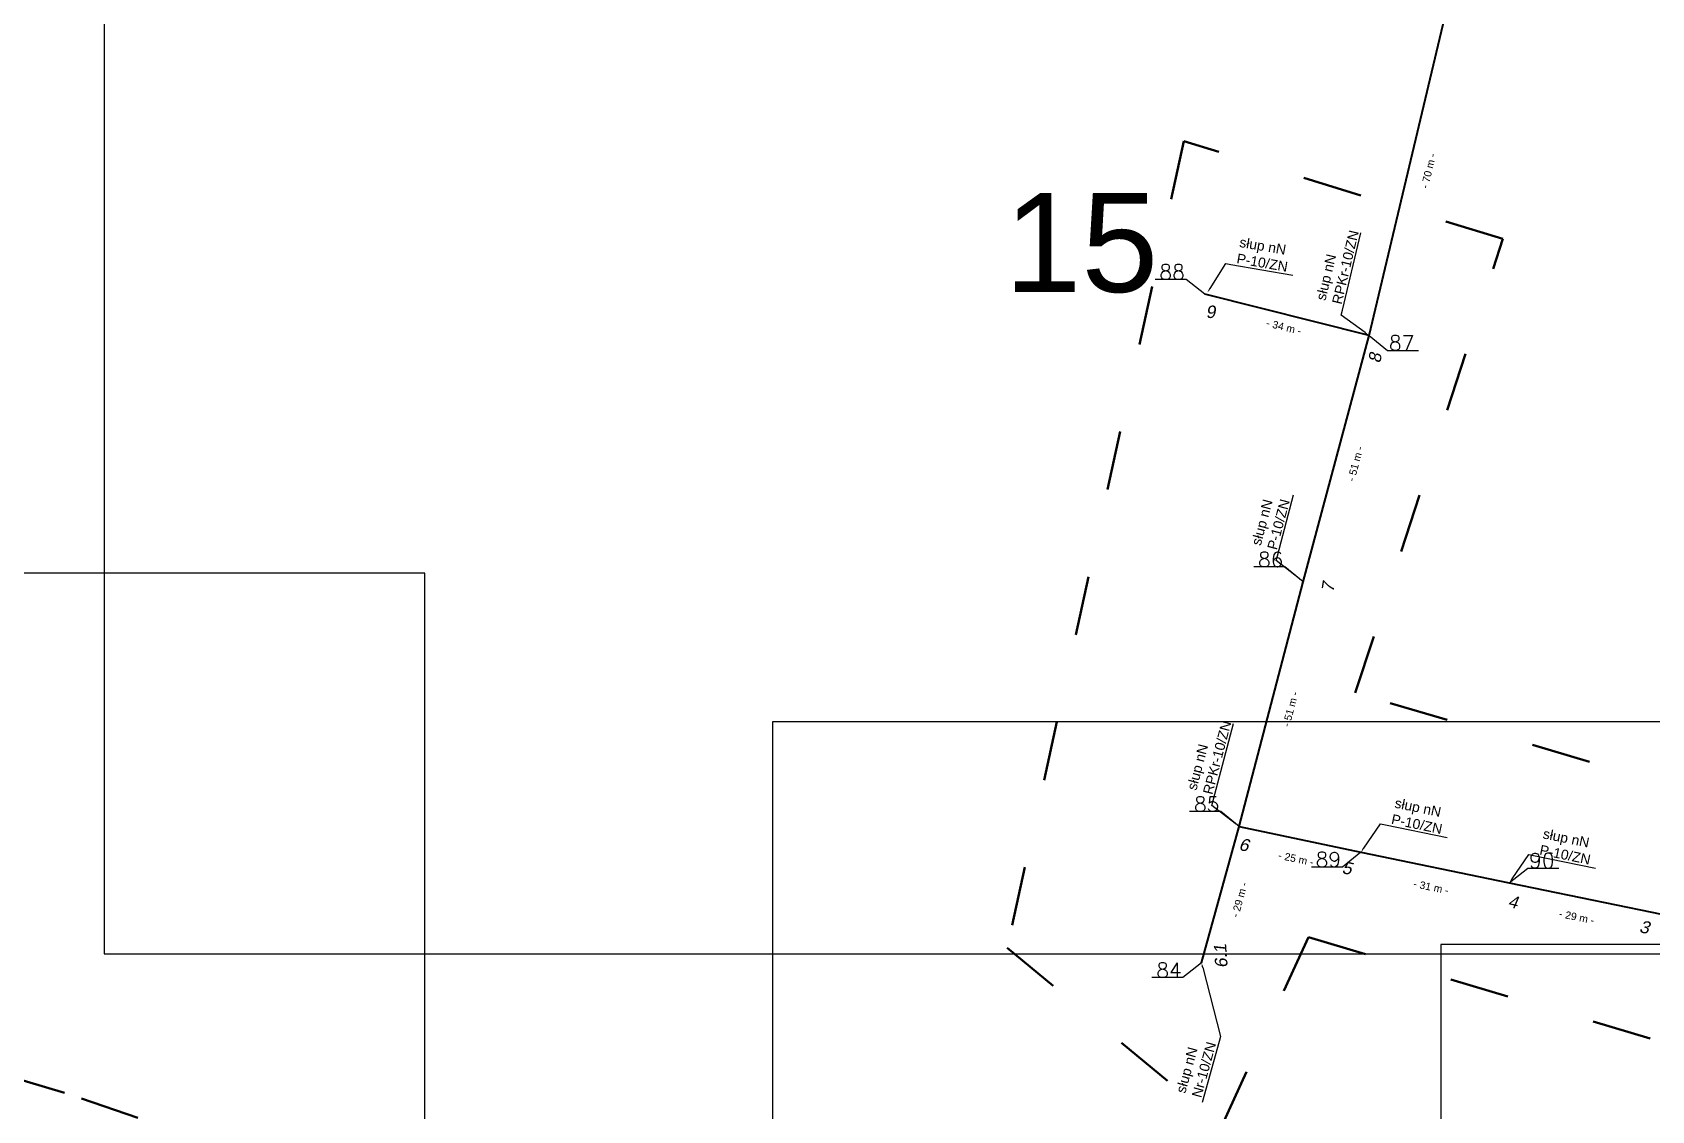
# Model space of a CAD drawing. Header units: metres. Extents: x 7540627 to 7542972, y 5787273 to 5789259.
# Drawn here: x 7541872.3 to 7542199.4, y 5788546.6 to 5788764.3 of the extents above; entities that cross this region are included whole.
import ezdxf
from ezdxf import colors
from ezdxf.entities.mleader import LeaderData, LeaderLine
from ezdxf.math import Vec2, Vec3

# ---------------------------------------------------------------- set-up
doc = ezdxf.new("R2010")
doc.units = ezdxf.units.M
doc.header["$MEASUREMENT"] = 0
doc.linetypes.add('ACAD_ISO03W100', pattern=[30, 12, -18])
for name, color, linetype, lineweight in [('!TELE', 30, 'Continuous', 40), ('!trafo', 6, 'ACAD_ISO03W100', 50), ('_numery slupow etap 4 cz. 2', 7, 'Continuous', 40)]:
    doc.layers.add(name, color=color, linetype=linetype, lineweight=lineweight)
for name, color, linetype in [('!wymiary', 7, 'Continuous'), ('_MM opisy', 7, 'Continuous'), ('makro-numeracja-punktow', 7, 'Continuous')]:
    doc.layers.add(name, color=color, linetype=linetype)
doc.layers.add('WT_arkusze', color=1, linetype='Continuous', plot=False)
doc.styles.add('GeodText', font='romans.shx')
doc.styles.get("Standard").update_dxf_attribs({"font": 'arial.ttf'})
doc.dimstyles.new('opis linie', dxfattribs={"dimtxt": 1.5, "dimasz": 2.5, "dimexe": 1.25, "dimexo": 0.625, "dimgap": 2.5, "dimtad": 4, "dimdec": 0, "dimtxsty": 'Standard', "dimcen": 2.5, "dimse1": 1, "dimse2": 1, "dimsd1": 1, "dimsd2": 1, "dimclrt": 256, "dimazin": 3, "dimtfac": 1, "dimtdec": 0, "dimtmove": 0, "dimatfit": 3, "dimtfill": 1})
doc.dimstyles.get("Standard").update_dxf_attribs({"dimtxt": 2.5, "dimasz": 2.5, "dimexe": 1.25, "dimexo": 0.625, "dimtad": 1, "dimtxsty": 'Standard', "dimcen": 2.5, "dimazin": 3, "dimtfac": 1, "dimtmove": 0, "dimatfit": 3})

# ---------------------------------------------------------------- blocks, each defined once
blk = doc.blocks.new('*D211')
at = {"layer": '!wymiary', "insert": (7542127.53, 5788597.48), "char_height": 1.5, "attachment_point": 5, "rotation": 348.0695, "bg_fill": 3, "box_fill_scale": 1.25, "bg_fill_color": 257, "bg_fill_transparency": 0}
blk.add_mtext('\\A1;- 25 m -', dxfattribs=at)
blk = doc.blocks.new('*D212')
at = {"layer": '!wymiary', "insert": (7542154.82, 5788591.77), "char_height": 1.5, "attachment_point": 5, "rotation": 348.2865, "bg_fill": 3, "box_fill_scale": 1.25, "bg_fill_color": 257, "bg_fill_transparency": 0}
blk.add_mtext('\\A1;- 31 m -', dxfattribs=at)
blk = doc.blocks.new('*D213')
at = {"layer": '!wymiary', "insert": (7542184.22, 5788585.72), "char_height": 1.5, "attachment_point": 5, "rotation": 348.4452, "bg_fill": 3, "box_fill_scale": 1.25, "bg_fill_color": 257, "bg_fill_transparency": 0}
blk.add_mtext('\\A1;- 29 m -', dxfattribs=at)
blk = doc.blocks.new('*D230')
at = {"layer": '!wymiary', "insert": (7542125.08, 5788704.82), "char_height": 1.5, "attachment_point": 5, "rotation": 345.9137, "bg_fill": 3, "box_fill_scale": 1.25, "bg_fill_color": 257, "bg_fill_transparency": 0}
blk.add_mtext('\\A1;- 34 m -', dxfattribs=at)
blk = doc.blocks.new('*D268')
at = {"layer": '!wymiary', "insert": (7542116.13, 5788589.18), "char_height": 1.5, "attachment_point": 5, "rotation": 74.5449, "bg_fill": 3, "box_fill_scale": 1.25, "bg_fill_color": 257, "bg_fill_transparency": 0}
blk.add_mtext('\\A1;- 29 m -', dxfattribs=at)
blk = doc.blocks.new('*D269')
at = {"layer": '!wymiary', "insert": (7542126.43, 5788627.67), "char_height": 1.5, "attachment_point": 5, "rotation": 75.2883, "bg_fill": 3, "box_fill_scale": 1.25, "bg_fill_color": 257, "bg_fill_transparency": 0}
blk.add_mtext('\\A1;- 51 m -', dxfattribs=at)
blk = doc.blocks.new('*D270')
at = {"layer": '!wymiary', "insert": (7542139.54, 5788677.2), "char_height": 1.5, "attachment_point": 5, "rotation": 75.0559, "bg_fill": 3, "box_fill_scale": 1.25, "bg_fill_color": 257, "bg_fill_transparency": 0}
blk.add_mtext('\\A1;- 51 m -', dxfattribs=at)
blk = doc.blocks.new('*D271')
at = {"layer": '!wymiary', "insert": (7542154.31, 5788736.31), "char_height": 1.5, "attachment_point": 5, "rotation": 76.6377, "bg_fill": 3, "box_fill_scale": 1.25, "bg_fill_color": 257, "bg_fill_transparency": 0}
blk.add_mtext('\\A1;- 70 m -', dxfattribs=at)

msp = doc.modelspace()

# ---------------------------------------------------------------- linework, layer by layer
at = {"layer": '!TELE', "elevation": 175.02}
msp.add_lwpolyline([(7542108.45, 5788576.5), (7542116.06, 5788604.01), (7542129.02, 5788653.38), (7542142.29, 5788703.1), (7542158.51, 5788771.38), (7542181.49, 5788853.34), (7542196.61, 5788908.34), (7542211.36, 5788962.74), (7542224.43, 5789010.9), (7542238.88, 5789066.33)], dxfattribs=at)
at = {"layer": '!TELE'}
for points in [[(7542142.29, 5788703.1), (7542109.1, 5788711.42)], [(7542116.06, 5788604.01), (7542140.65, 5788598.81), (7542170.62, 5788592.6), (7542199.43, 5788586.71), (7542229.31, 5788580.48), (7542259.1, 5788574.41), (7542313.14, 5788560.67), (7542360.54, 5788543.14), (7542409.89, 5788524.88), (7542456.63, 5788507.04), (7542498.09, 5788492.29), (7542538.9, 5788466.74), (7542582.75, 5788439.74), (7542626.38, 5788413.08), (7542664.95, 5788389.51), (7542693.27, 5788372.24), (7542726.2, 5788352), (7542759.19, 5788331.72), (7542798.55, 5788307.83), (7542825.46, 5788294.16)]]:
    msp.add_lwpolyline(points, dxfattribs=at)
at = {"layer": 'WT_arkusze'}
msp.add_lwpolyline([(7541556.82, 5788368.31), (7541951.58, 5788368.31), (7541951.58, 5788655.14), (7541556.82, 5788655.14)], close=True, dxfattribs=at)

# ---------------------------------------------------------------- texts
at = {"layer": 'makro-numeracja-punktow', "lineweight": 30, "insert": (7542105.1, 5788714.42), "char_height": 3, "attachment_point": 9, "line_spacing_factor": 0.8, "style": 'GeodText'}
msp.add_mtext('88', dxfattribs=at)
at = {"layer": 'WT_arkusze', "insert": (7542084.2, 5788721.73), "char_height": 20, "attachment_point": 5}
msp.add_mtext('15', dxfattribs=at)

# ---------------------------------------------------------------- next in the draw order: leaders
at = {"layer": '_MM opisy'}
ml = msp.add_multileader_mtext('Standard', dxfattribs=at)
ml.set_content('\\pxql;słup nN\\PP-10/ZN', color=256)
ml.set_leader_properties()
ml.build(insert=Vec2(0, 0))
ml.multileader.update_dxf_attribs({"has_text_frame": 1, "text_left_attachment_type": 5, "text_right_attachment_type": 5, "dogleg_length": 1, "arrow_head_size": 1})
ctx = ml.context
ctx.base_point, ctx.char_height, ctx.arrow_head_size, ctx.landing_gap_size, ctx.plane_origin, ctx.plane_x_axis, ctx.plane_y_axis = Vec3(7542114.38, 5788717.44), 2, 1, 1, Vec3(7542111.09, 5788710.07), Vec3(0.985567, -0.169285), Vec3(0.169285, 0.985567)
ctx.left_attachment, ctx.right_attachment = 5, 5
notes = []
notes.append((ctx, [(0, (1, 1, 0), (7542113.39, 5788717.61), (0.985567, -0.169285), 1, [(0, [(7542109.64, 5788711.76), (7542113.39, 5788717.61)], 0, [])])]))
ctx.mtext.insert, ctx.mtext.text_direction, ctx.mtext.rotation, ctx.mtext.flow_direction = Vec3(7542116.34, 5788722.96), Vec3(0.985567, -0.169285), 6.113081, 5
ctx.mtext.has_bg_fill, ctx.mtext.bg_color, ctx.mtext.bg_scale_factor, ctx.mtext.bg_transparency, ctx.mtext.use_window_bg_color = 1, -1023410175, 1, 0, 1
ml = msp.add_multileader_mtext('Standard', dxfattribs=at)
ml.set_content('\\pxql;słup nN\\PP-10/ZN', color=256)
ml.set_leader_properties()
ml.build(insert=Vec2(0, 0))
ml.multileader.update_dxf_attribs({"has_text_frame": 1, "text_left_attachment_type": 5, "text_right_attachment_type": 5, "dogleg_length": 1, "arrow_head_size": 1})
ctx = ml.context
ctx.base_point, ctx.char_height, ctx.arrow_head_size, ctx.landing_gap_size, ctx.plane_origin, ctx.plane_x_axis, ctx.plane_y_axis = Vec3(7542123.79, 5788658.61), 2, 1, 1, Vec3(7542130.84, 5788654.67), Vec3(0.257877, 0.966178), Vec3(-0.966178, 0.257877)
ctx.left_attachment, ctx.right_attachment = 5, 5
notes.append((ctx, [(0, (1, 1, 0), (7542123.53, 5788657.65), (0.257877, 0.966178), 1, [(0, [(7542129.02, 5788653.38), (7542123.53, 5788657.65)], 0, [])])]))
ctx.mtext.insert, ctx.mtext.text_direction, ctx.mtext.rotation, ctx.mtext.flow_direction = Vec3(7542118.48, 5788661.07), Vec3(0.257877, 0.966178), 1.309972, 5
ctx.mtext.has_bg_fill, ctx.mtext.bg_color, ctx.mtext.bg_scale_factor, ctx.mtext.bg_transparency, ctx.mtext.use_window_bg_color = 1, -1023410175, 1, 0, 1
for ctx, leaders in notes:
    for number, flags, end, landing, length, lines in leaders:
        leader = LeaderData()
        leader.index, (leader.has_last_leader_line, leader.has_dogleg_vector, leader.attachment_direction) = number, flags
        leader.last_leader_point, leader.dogleg_vector, leader.dogleg_length = Vec3(end), Vec3(landing), length
        for number, points, colour, breaks in lines:
            line = LeaderLine()
            line.index, line.vertices, line.color, line.breaks = number, Vec3.list(points), colors.encode_raw_color(colour), breaks
            leader.lines.append(line)
        ctx.leaders.append(leader)

# ---------------------------------------------------------------- next in the draw order: linework, layer by layer
at = {"layer": '!trafo', "color": 3}
msp.add_lwpolyline([(7542250.69, 5788428.57), (7542063.94, 5788486.9), (7541878.81, 5788550.25), (7541759.4, 5788585.9), (7541623.25, 5788631.62), (7541446.72, 5788742.49), (7541430.33, 5788757.18), (7541401.09, 5788709.76), (7541527.78, 5788635.17), (7541506.86, 5788608.34), (7541098.38, 5788593.04), (7541088.21, 5788563.82), (7541529.11, 5788568.63), (7541576.63, 5788616.4), (7541620.8, 5788573.37), (7542029.47, 5788456.74), (7542029.33, 5788402.26), (7542064.43, 5788387.98), (7542080.8, 5788450.39), (7542235.08, 5788383.52)], dxfattribs=at)

# ---------------------------------------------------------------- next in the draw order: texts
at = {"layer": 'makro-numeracja-punktow', "lineweight": 30, "insert": (7542125.02, 5788656.38), "char_height": 3, "attachment_point": 9, "line_spacing_factor": 0.8, "style": 'GeodText'}
msp.add_mtext('86', dxfattribs=at)

# ---------------------------------------------------------------- next in the draw order: leaders
at = {"layer": '_MM opisy'}
ml = msp.add_multileader_mtext('Standard', dxfattribs=at)
ml.set_content('\\pxql;słup nN\\PRPKr-10/ZN', color=256)
ml.set_leader_properties()
ml.build(insert=Vec2(0, 0))
ml.multileader.update_dxf_attribs({"has_text_frame": 1, "text_left_attachment_type": 5, "text_right_attachment_type": 5, "dogleg_length": 1, "arrow_head_size": 1})
ctx = ml.context
ctx.base_point, ctx.char_height, ctx.arrow_head_size, ctx.landing_gap_size, ctx.plane_origin, ctx.plane_x_axis, ctx.plane_y_axis = Vec3(7542110.81, 5788609.22), 2, 1, 1, Vec3(7542117.87, 5788605.31), Vec3(0.253955, 0.967216), Vec3(-0.967216, 0.253955)
ctx.left_attachment, ctx.right_attachment = 5, 5
notes = []
notes.append((ctx, [(0, (1, 1, 0), (7542110.55, 5788608.26), (0.253955, 0.967216), 1, [(0, [(7542116.06, 5788604.01), (7542110.55, 5788608.26)], 0, [])])]))
ctx.mtext.insert, ctx.mtext.text_direction, ctx.mtext.rotation, ctx.mtext.flow_direction = Vec3(7542105.48, 5788611.66), Vec3(0.253955, 0.967216), 1.314029, 5
ctx.mtext.has_bg_fill, ctx.mtext.bg_color, ctx.mtext.bg_scale_factor, ctx.mtext.bg_transparency, ctx.mtext.use_window_bg_color = 1, -1023410175, 1, 0, 1
ml = msp.add_multileader_mtext('Standard', dxfattribs=at)
ml.set_content('\\pxql;słup nN\\PP-10/ZN', color=256)
ml.set_leader_properties()
ml.build(insert=Vec2(0, 0))
ml.multileader.update_dxf_attribs({"has_text_frame": 1, "text_left_attachment_type": 5, "text_right_attachment_type": 5, "dogleg_length": 1, "arrow_head_size": 1})
ctx = ml.context
ctx.base_point, ctx.char_height, ctx.arrow_head_size, ctx.landing_gap_size, ctx.plane_origin, ctx.plane_x_axis, ctx.plane_y_axis = Vec3(7542145.59, 5788604.33), 2, 1, 1, Vec3(7542142.05, 5788597.07), Vec3(0.979175, -0.203017), Vec3(0.203017, 0.979175)
ctx.left_attachment, ctx.right_attachment = 5, 5
notes.append((ctx, [(0, (1, 1, 0), (7542144.61, 5788604.53), (0.979175, -0.203017), 1, [(0, [(7542140.65, 5788598.81), (7542144.61, 5788604.53)], 0, [])])]))
ctx.mtext.insert, ctx.mtext.text_direction, ctx.mtext.rotation, ctx.mtext.flow_direction = Vec3(7542147.74, 5788609.78), Vec3(0.979175, -0.203017), 6.078747, 5
ctx.mtext.has_bg_fill, ctx.mtext.bg_color, ctx.mtext.bg_scale_factor, ctx.mtext.bg_transparency, ctx.mtext.use_window_bg_color = 1, -1023410175, 1, 0, 1
ml = msp.add_multileader_mtext('Standard', dxfattribs=at)
ml.set_content('\\pxql;słup nN\\PP-10/ZN', color=256)
ml.set_leader_properties()
ml.build(insert=Vec2(0, 0))
ml.multileader.update_dxf_attribs({"has_text_frame": 1, "text_left_attachment_type": 5, "text_right_attachment_type": 5, "dogleg_length": 1, "arrow_head_size": 1})
ctx = ml.context
ctx.base_point, ctx.char_height, ctx.arrow_head_size, ctx.landing_gap_size, ctx.plane_origin, ctx.plane_x_axis, ctx.plane_y_axis = Vec3(7542175.54, 5788598.13), 2, 1, 1, Vec3(7542172.02, 5788590.86), Vec3(0.979733, -0.200306), Vec3(0.200306, 0.979733)
ctx.left_attachment, ctx.right_attachment = 5, 5
notes.append((ctx, [(0, (1, 1, 0), (7542174.56, 5788598.33), (0.979733, -0.200306), 1, [(0, [(7542170.62, 5788592.6), (7542174.56, 5788598.33)], 0, [])])]))
ctx.mtext.insert, ctx.mtext.text_direction, ctx.mtext.rotation, ctx.mtext.flow_direction = Vec3(7542177.67, 5788603.58), Vec3(0.979733, -0.200306), 6.081515, 5
ctx.mtext.has_bg_fill, ctx.mtext.bg_color, ctx.mtext.bg_scale_factor, ctx.mtext.bg_transparency, ctx.mtext.use_window_bg_color = 1, -1023410175, 1, 0, 1
ml = msp.add_multileader_mtext('Standard', dxfattribs=at)
ml.set_content('\\pxql;słup nN\\PNr-10/ZN', color=256)
ml.set_leader_properties()
ml.build(insert=Vec2(0, 0))
ml.multileader.update_dxf_attribs({"has_text_frame": 1, "text_left_attachment_type": 5, "text_right_attachment_type": 5, "dogleg_length": 1, "arrow_head_size": 1})
ctx = ml.context
ctx.base_point, ctx.char_height, ctx.arrow_head_size, ctx.landing_gap_size, ctx.plane_origin, ctx.plane_x_axis, ctx.plane_y_axis = Vec3(7542108.53, 5788548.03), 2, 1, 1, Vec3(7542110.28, 5788577.77), Vec3(0.266484, 0.963839), Vec3(-0.963839, 0.266484)
ctx.left_attachment, ctx.right_attachment = 5, 5
notes.append((ctx, [(0, (1, 1, 0), (7542112.27, 5788561.57), (-0.266484, -0.963839), 1, [(0, [(7542108.45, 5788576.5)], 0, [])])]))
ctx.mtext.insert, ctx.mtext.text_direction, ctx.mtext.rotation, ctx.mtext.flow_direction = Vec3(7542103.24, 5788550.53), Vec3(0.266484, 0.963839), 1.301053, 5
ctx.mtext.has_bg_fill, ctx.mtext.bg_color, ctx.mtext.bg_scale_factor, ctx.mtext.bg_transparency, ctx.mtext.use_window_bg_color = 1, -1023410175, 1, 0, 1
for ctx, leaders in notes:
    for number, flags, end, landing, length, lines in leaders:
        leader = LeaderData()
        leader.index, (leader.has_last_leader_line, leader.has_dogleg_vector, leader.attachment_direction) = number, flags
        leader.last_leader_point, leader.dogleg_vector, leader.dogleg_length = Vec3(end), Vec3(landing), length
        for number, points, colour, breaks in lines:
            line = LeaderLine()
            line.index, line.vertices, line.color, line.breaks = number, Vec3.list(points), colors.encode_raw_color(colour), breaks
            leader.lines.append(line)
        ctx.leaders.append(leader)

# ---------------------------------------------------------------- next in the draw order: linework, layer by layer
at = {"layer": '!trafo', "color": 3}
msp.add_lwpolyline([(7542069.24, 5788579.5), (7542112.55, 5788543.58), (7542130.04, 5788581.62), (7542466.51, 5788482.09), (7542844.03, 5788259.49), (7542866.16, 5788312.53), (7542503.5, 5788524.2), (7542139.52, 5788630.94), (7542169.31, 5788722.61), (7542104.89, 5788742.32), (7542069.24, 5788579.5)], dxfattribs=at)

# ---------------------------------------------------------------- next in the draw order: texts
at = {"layer": 'makro-numeracja-punktow', "lineweight": 30, "char_height": 3, "line_spacing_factor": 0.8, "style": 'GeodText'}
for s, insert, attachment_point in [('85', (7542112.06, 5788607.01), 9), ('90', (7542174.62, 5788595.6), 7), ('84', (7542104.45, 5788573.5), 9)]:
    msp.add_mtext(s, dxfattribs=dict(at, insert=insert, attachment_point=attachment_point))

# ---------------------------------------------------------------- next in the draw order: dimensions: what is measured, and where the dimension line sits
at = {"layer": '!wymiary'}
dim = msp.add_aligned_dim(p1=(7542116.06, 5788604.01), p2=(7542140.65, 5788598.81), distance=-0.75, dimstyle='opis linie', dxfattribs=at)
dim.commit()
dim.dimension.update_dxf_attribs({"geometry": '*D211', "text_midpoint": (7542127.53, 5788597.48)})

# ---------------------------------------------------------------- next in the draw order: leaders
at = {"layer": '_MM opisy'}
ml = msp.add_multileader_mtext('Standard', dxfattribs=at)
ml.set_content('\\pxql;słup nN\\PRPKr-10/ZN', color=256)
ml.set_leader_properties()
ml.build(insert=Vec2(0, 0))
ml.multileader.update_dxf_attribs({"has_text_frame": 1, "text_left_attachment_type": 5, "text_right_attachment_type": 5, "dogleg_length": 1, "arrow_head_size": 1})
ctx = ml.context
ctx.base_point, ctx.char_height, ctx.arrow_head_size, ctx.landing_gap_size, ctx.plane_origin, ctx.plane_x_axis, ctx.plane_y_axis = Vec3(7542136.92, 5788708.19), 2, 1, 1, Vec3(7542144.07, 5788704.44), Vec3(0.231107, 0.972928), Vec3(-0.972928, 0.231107)
ctx.left_attachment, ctx.right_attachment = 5, 5
notes = []
notes.append((ctx, [(0, (1, 1, 0), (7542136.69, 5788707.21), (0.231107, 0.972928), 1, [(0, [(7542142.29, 5788703.1), (7542136.69, 5788707.21)], 0, [])])]))
ctx.mtext.insert, ctx.mtext.text_direction, ctx.mtext.rotation, ctx.mtext.flow_direction = Vec3(7542131.54, 5788710.49), Vec3(0.231107, 0.972928), 1.337581, 5
ctx.mtext.has_bg_fill, ctx.mtext.bg_color, ctx.mtext.bg_scale_factor, ctx.mtext.bg_transparency, ctx.mtext.use_window_bg_color = 1, -1023410175, 1, 0, 1
for ctx, leaders in notes:
    for number, flags, end, landing, length, lines in leaders:
        leader = LeaderData()
        leader.index, (leader.has_last_leader_line, leader.has_dogleg_vector, leader.attachment_direction) = number, flags
        leader.last_leader_point, leader.dogleg_vector, leader.dogleg_length = Vec3(end), Vec3(landing), length
        for number, points, colour, breaks in lines:
            line = LeaderLine()
            line.index, line.vertices, line.color, line.breaks = number, Vec3.list(points), colors.encode_raw_color(colour), breaks
            leader.lines.append(line)
        ctx.leaders.append(leader)

# ---------------------------------------------------------------- next in the draw order: texts
at = {"layer": 'makro-numeracja-punktow', "lineweight": 30, "insert": (7542136.65, 5788595.81), "char_height": 3, "attachment_point": 9, "line_spacing_factor": 0.8, "style": 'GeodText'}
msp.add_mtext('89', dxfattribs=at)

# ---------------------------------------------------------------- next in the draw order: dimensions: what is measured, and where the dimension line sits
at = {"layer": '!wymiary'}
for p1, p2, picture, middle in [((7542142.29, 5788703.1), (7542109.1, 5788711.42), '*D230', (7542125.08, 5788704.82)), ((7542108.45, 5788576.5), (7542116.06, 5788604.01), '*D268', (7542116.13, 5788589.18)), ((7542140.65, 5788598.81), (7542170.62, 5788592.6), '*D212', (7542154.82, 5788591.77))]:
    dim = msp.add_aligned_dim(p1=p1, p2=p2, distance=-0.75, dimstyle='opis linie', dxfattribs=at)
    dim.commit()
    dim.dimension.update_dxf_attribs({"geometry": picture, "text_midpoint": middle})

# ---------------------------------------------------------------- next in the draw order: texts
at = {"layer": '_numery slupow etap 4 cz. 2', "oblique": 10}
for s, rotation, p in [('9', 0.7997, (7542109.35, 5788706.61)), ('6', 346.8099, (7542115.85, 5788599.31)), ('5', 346.8099, (7542136.67, 5788594.62)), ('6.1', 93.9126, (7542113.75, 5788575.5))]:
    msp.add_text(s, height=2.5, rotation=rotation, dxfattribs=at).set_placement(p)

# ---------------------------------------------------------------- next in the draw order: dimensions: what is measured, and where the dimension line sits
at = {"layer": '!wymiary'}
for p1, p2, picture, middle in [((7542116.06, 5788604.01), (7542129.02, 5788653.38), '*D269', (7542126.43, 5788627.67)), ((7542170.62, 5788592.6), (7542199.43, 5788586.71), '*D213', (7542184.22, 5788585.72))]:
    dim = msp.add_aligned_dim(p1=p1, p2=p2, distance=-0.75, dimstyle='opis linie', dxfattribs=at)
    dim.commit()
    dim.dimension.update_dxf_attribs({"geometry": picture, "text_midpoint": middle})

# ---------------------------------------------------------------- next in the draw order: leaders
at = {"layer": 'makro-numeracja-punktow', "lineweight": 30, "has_arrowhead": 0, "annotation_type": 0, "has_hookline": 1, "hookline_direction": 0, "text_width": 5.46, "horizontal_direction": (-1, 0, 0)}
for points in [[(7542109.1, 5788711.42), (7542105.37, 5788714.42), (7542105.19, 5788714.42)], [(7542140.65, 5788598.81), (7542136.92, 5788595.81), (7542136.74, 5788595.81)], [(7542108.45, 5788576.5), (7542104.72, 5788573.5), (7542104.54, 5788573.5)]]:
    msp.add_leader(points, dimstyle='Standard', dxfattribs=at)

# ---------------------------------------------------------------- next in the draw order: linework, layer by layer
at = {"layer": 'WT_arkusze'}
for points in [[(7542021.82, 5788338.31), (7542416.58, 5788338.31), (7542416.58, 5788625.14), (7542021.82, 5788625.14)], [(7542156.82, 5788293.31), (7542551.58, 5788293.31), (7542551.58, 5788580.14), (7542156.82, 5788580.14)]]:
    msp.add_lwpolyline(points, close=True, dxfattribs=at)

# ---------------------------------------------------------------- next in the draw order: texts
at = {"layer": '_numery slupow etap 4 cz. 2', "oblique": 10}
for s, p in [('4', (7542170.2, 5788587.79)), ('3', (7542196.74, 5788582.7))]:
    msp.add_text(s, height=2.5, rotation=346.8099, dxfattribs=at).set_placement(p)

# ---------------------------------------------------------------- next in the draw order: dimensions: what is measured, and where the dimension line sits
at = {"layer": '!wymiary'}
dim = msp.add_aligned_dim(p1=(7542129.02, 5788653.38), p2=(7542142.29, 5788703.1), distance=-0.75, dimstyle='opis linie', dxfattribs=at)
dim.commit()
dim.dimension.update_dxf_attribs({"geometry": '*D270', "text_midpoint": (7542139.54, 5788677.2)})

# ---------------------------------------------------------------- next in the draw order: leaders
at = {"layer": 'makro-numeracja-punktow', "lineweight": 30, "has_arrowhead": 0, "annotation_type": 0, "has_hookline": 1, "hookline_direction": 0, "text_width": 5.46, "horizontal_direction": (-1, 0, 0)}
msp.add_leader([(7542116.06, 5788604.01), (7542112.33, 5788607.01), (7542112.15, 5788607.01)], dimstyle='Standard', dxfattribs=at)
at = {"layer": 'makro-numeracja-punktow', "lineweight": 30, "has_arrowhead": 0, "annotation_type": 0, "has_hookline": 1, "hookline_direction": 0, "text_width": 5.46}
msp.add_leader([(7542170.62, 5788592.6), (7542174.35, 5788595.6), (7542174.53, 5788595.6)], dimstyle='Standard', dxfattribs=at)

# ---------------------------------------------------------------- next in the draw order: texts
at = {"layer": '_numery slupow etap 4 cz. 2', "oblique": 10}
for s, p in [('8', (7542144.58, 5788697.43)), ('7', (7542135.1, 5788651.16))]:
    msp.add_text(s, height=2.5, rotation=80.8955, dxfattribs=at).set_placement(p)

# ---------------------------------------------------------------- next in the draw order: dimensions: what is measured, and where the dimension line sits
at = {"layer": '!wymiary'}
dim = msp.add_aligned_dim(p1=(7542142.29, 5788703.1), p2=(7542158.51, 5788771.38), distance=-0.75, dimstyle='opis linie', dxfattribs=at)
dim.commit()
dim.dimension.update_dxf_attribs({"geometry": '*D271', "text_midpoint": (7542154.31, 5788736.31)})

# ---------------------------------------------------------------- next in the draw order: leaders
at = {"layer": 'makro-numeracja-punktow', "lineweight": 30, "has_arrowhead": 0, "annotation_type": 0, "has_hookline": 1, "hookline_direction": 0, "text_width": 5.46, "horizontal_direction": (-1, 0, 0)}
msp.add_leader([(7542129.02, 5788653.38), (7542125.29, 5788656.38), (7542125.11, 5788656.38)], dimstyle='Standard', dxfattribs=at)

# ---------------------------------------------------------------- next in the draw order: linework, layer by layer
at = {"layer": 'WT_arkusze'}
msp.add_lwpolyline([(7541886.82, 5788578.31), (7542281.58, 5788578.31), (7542281.58, 5788865.14), (7541886.82, 5788865.14)], close=True, dxfattribs=at)

# ---------------------------------------------------------------- next in the draw order: texts
at = {"layer": 'makro-numeracja-punktow', "lineweight": 30, "insert": (7542146.29, 5788700.1), "char_height": 3, "attachment_point": 7, "line_spacing_factor": 0.8, "style": 'GeodText'}
msp.add_mtext('87', dxfattribs=at)

# ---------------------------------------------------------------- next in the draw order: leaders
at = {"layer": 'makro-numeracja-punktow', "lineweight": 30, "has_arrowhead": 0, "annotation_type": 0, "has_hookline": 1, "hookline_direction": 0, "text_width": 5.46}
msp.add_leader([(7542142.29, 5788703.1), (7542146.02, 5788700.1), (7542146.2, 5788700.1)], dimstyle='Standard', dxfattribs=at)

doc.saveas('drawing.dxf')
